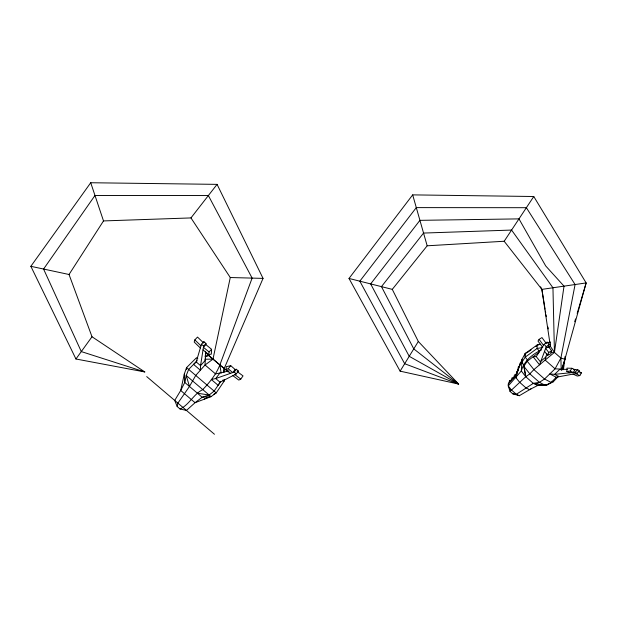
<?xml version="1.0" encoding="UTF-8"?>
<svg xmlns="http://www.w3.org/2000/svg" width="617" height="617" viewBox="0 0 617 617"><rect width="100%" height="100%" fill="white"/><g stroke="black" fill="none" stroke-linecap="round" stroke-linejoin="round"><path stroke-width="0.93" d="M197.232 360.637L188.655 369.413L186.226 375.514L184.761 382.44L180.712 390.484L174.711 400.433L177.195 406.549L180.079 409.009L186.457 410.421L195.057 402.7L211.037 396.631L216.228 392.875L224.094 381.206L224.11 379.393M224.148 372.159L224.172 368.55L263.05 278.39L217.076 184.367L90.722 182.74L30.85 266.313L75.945 359.001L144.794 371.951L92.002 336.751L69.035 274.496L103.509 220.925L90.722 182.74M205.6 351.281L205.045 364.994L195.736 375.437L189.465 386.45L177.889 403.132L177.195 406.549M566.838 371.419L566.954 368.148L571.843 368.28L574.967 369.652L573.293 372.46L570.177 371.079L566.838 371.419L569.961 372.799M205.893 344.625L211.554 349.299L211.338 354.135L208.669 354.59L209.078 351.983L203.425 347.309L205.893 344.625L205.947 343.438L203.903 341.702L201.458 344.209L196.214 361.948L193.561 364.4L200.394 370.215L200.548 365.634L203.618 346.052L205.947 343.438M230.534 373.339L226.115 369.467L226.238 366.691L230.75 365.665L235.17 369.537L236.311 369.274L238.355 371.018L236.35 373.902L220.045 382.232L218.133 385.309L211.299 379.494L215.711 378.545L234.182 372.059L236.311 369.274M186.396 369.529L186.55 367.624L196.507 357.721L197.81 358.832M535.834 346.499L538.965 344.263L537.122 345.011L525.244 353.425L522.036 359.279L521.326 370.979L508.246 385.918L510.043 391.417L512.758 393.816L519.313 395.705L531.044 388.833M563.398 369.552L564.917 359.248L586.15 282.925L533.774 196.507L412.673 194.879L349.006 278.452L400.117 371.149L458.639 384.09L418.318 341.479L392.281 289.365L349.006 278.452M541.996 384.684L537.716 385.478L529.463 389.659L525.807 387.746L519.607 382.262L515.943 377.697L516.606 371.457L517.524 371.21L518.427 366.575L519.144 366.753M516.306 375.028L516.614 373.177L515.627 375.29M203.903 341.702L203.664 343.006L197.517 337.083L194.825 339.89L194.193 342.042L200.34 347.973M223.493 372.213L224.172 368.55L208.677 355.546M561.223 370.169L560.884 358.091L575.083 284.537L526.378 207.698L416.298 207.613L359.819 281.182L404.667 363.729L458.639 384.09L413.768 348.89L381.46 286.635L423.547 233.064L511.578 230.064L552.948 287.769L554.444 352.4L560.884 358.091L564.917 359.248L561.794 370.2M212.981 359.163L230.272 277.527L190.962 217.924L103.509 220.925M510.043 391.417L525.761 376.717L529.826 373.848L533.898 369.606L545.166 360.058L546.863 353.279M549.053 344.425L546.238 346.816L539.536 364.832L533.096 356.773L536.242 356.611L544.202 344.263L547.132 342.019L549.053 344.425L548.505 346.661L545.636 348.343L548.76 352.446L547.603 355.361L544.472 351.258M567.293 369.452L555.069 368.812L545.166 360.058L554.444 352.4L550.41 346.422L548.513 346.708L551.629 350.764L550.896 353.726L547.603 355.361M213.775 394.294L216.228 392.875L186.55 367.624L184.336 373.91L180.712 390.484L195.057 402.7L202.16 397.248L209.148 395.027L214.122 391.085L220.639 381.707M515.943 377.697L520.123 363.105L520.679 362.773M524.543 355.909L525.244 353.425L526.563 352.893M574.712 321.712L575.53 318.943M577.165 313.405L586.15 282.925L541.88 289.381L504.182 241.255L427.172 245.797L392.281 289.365M561.832 368.858L564.917 359.248L564.917 356.672M519.313 395.705L516.321 394.278L511.238 389.79L508.246 385.918L508.246 383.921L515.943 375.537L522.036 359.279M180.079 409.009C189.164 404.868 193.591 394.078 202.769 389.597C209.711 382.316 216.197 374.357 219.883 364.902L252.122 278.105L208.376 195.55L94.987 195.466L43.576 269.043L81.297 351.59L144.794 371.951M510.621 381.337L509.619 380.604L508.377 384.337M541.603 349.839C532.587 354.035 524.026 360.96 521.326 370.979L525.761 376.717L533.289 383.373L537.716 385.478L547.202 384.854L553.202 381.838L558.493 376.285M517.378 371.534L518.141 369.892M560.884 358.091L555.069 368.812L544.541 379.023L539.412 382.324L533.289 383.373L516.321 394.278L512.758 393.816M519.321 366.251L525.244 357.112L537.122 348.435L542.813 347.572M570.177 371.079L571.843 368.28M572.946 374.041L577.211 376.038L579.81 375.599L581.499 372.807L578.09 371.203M400.117 371.149L418.318 341.479M546.369 343.561L541.957 337.568L539.088 339.358L537.993 341.054L542.405 347.047M504.182 241.255L533.774 196.507M235.771 373.385L234.869 374.658L240.784 379.093L243.036 375.915L237.121 371.48L238.355 371.018M75.945 359.001L92.002 336.751M228.876 370.964L219.968 372.984L215.711 378.545L220.045 382.232M190.962 217.924L217.076 184.367M226.115 369.467L228.244 368.719L230.75 365.665M235.17 369.537L232.663 372.591L228.244 368.719M205.199 360.413L200.548 365.634L196.214 361.948M209.078 351.983L211.554 349.299M537.955 383.635L533.289 383.373L545.42 385.424L551.22 382.478L556.249 377.249L577.072 373.331L579.587 370.724L577.666 369.73L573.34 369.614M559.874 369.251L554.606 374.357L549.809 373.917L556.249 377.249M558.686 376.47L554.606 374.357L575.029 372.282L577.666 369.73M545.952 356.942L540.315 361.716L536.242 356.611M527.226 352.623L531.137 349.839M548.76 352.446L551.629 350.764M547.958 347.68L550.41 346.422L550.41 343.846M240.784 379.093L238.802 380.103L232.887 375.668M204.281 399.06L207.389 397.618M547.773 347.448L550.41 346.422L541.88 289.381L540.577 286.836M205.338 356.757L208.77 355.446L204.998 356.148M540.662 344.24L537.122 345.011L537.122 348.435L538.965 350.865L538.965 352.292L527.226 361.253L523.825 366.328L525.761 376.717L523.825 364.948L522.036 362.595M547.749 342.705L550.41 342.134L546.886 342.79M219.968 372.984L215.557 373.933L205.045 364.994L213.058 359.086L204.844 359.256M579.903 372.853L581.499 372.807M550.804 352.369L554.444 352.4L564.015 286.149L545.706 265.942L518.974 218.881L419.922 220.338L370.64 283.913L409.218 356.31L458.639 384.09M230.272 277.527L263.05 278.39M545.328 384.707L547.202 384.854M197.448 393.245L209.148 395.027M30.85 266.313L69.035 274.496M551.876 381.244L553.202 381.838M575.545 373.594L579.81 375.599M575.029 372.282L577.072 373.331M551.22 382.478L544.541 379.023L533.898 369.606L527.226 361.253L527.226 359.726L525.244 357.112L525.244 353.425M545.42 385.424L539.412 382.324L529.826 373.848L523.825 366.328L523.825 364.948M515.943 375.537L514.624 374.766L513.305 378.414L512.249 377.535L510.452 381.522L509.619 380.604M203.016 349.916L208.669 354.59M201.458 344.209L203.618 346.052M234.182 372.059L236.35 373.902M205.368 352.546L228.259 372.028M222.791 380.095L224.094 381.206M146.699 376.594L214.461 434.26M194.825 339.89L200.98 345.813M544.202 344.263L546.238 346.816M539.088 339.358L543.5 345.35M509.85 389.173L510.043 389.821M189.465 386.45L186.226 375.514L211.037 396.631L202.16 397.248L184.761 382.44L184.336 373.91M412.673 194.879L427.172 245.797M541.88 289.381L545.073 309.163M545.382 311.045L545.69 312.927M545.991 314.809L546.3 316.698M547.973 327.056L548.274 328.946M219.883 364.902L221.156 373.162M563.12 368.002L563.12 369.714"/></g></svg>
